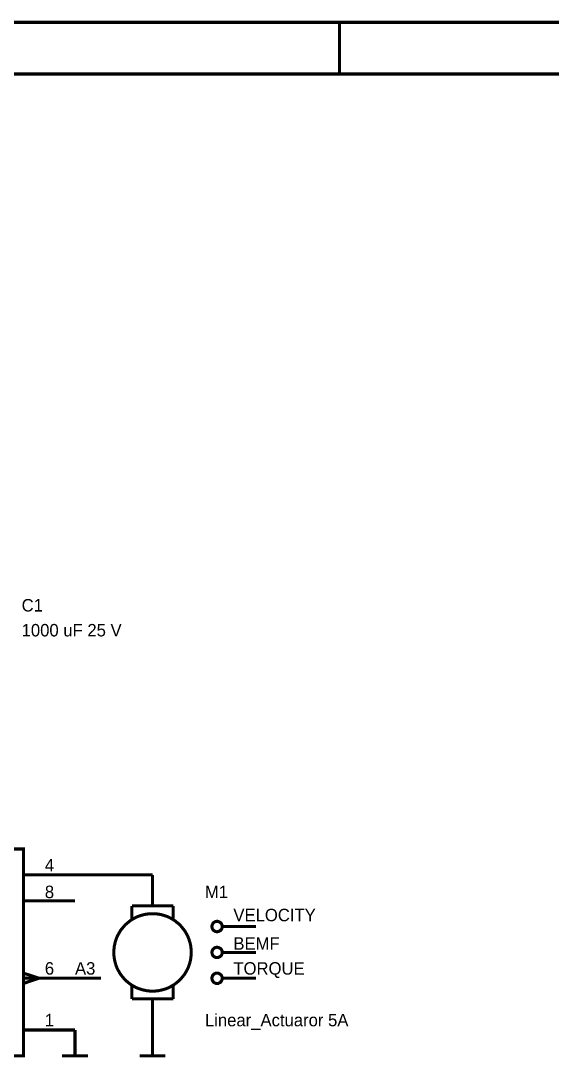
# Model space of a CAD drawing. Header units: inches. Extents: x 0 to 292, y 0 to 193.
# Drawn here: x 187.7 to 240, y 90.8 to 193.2 of the extents above; entities that cross this region are included whole.
import ezdxf

# ---------------------------------------------------------------- set-up
doc = ezdxf.new("R2010")
doc.units = ezdxf.units.IN
doc.layers.add('Sheet', color=255, linetype='Continuous')

msp = doc.modelspace()

# ---------------------------------------------------------------- linework, layer by layer
at = {"layer": 'Sheet'}
for points in [[(0, 193.03, 0.3, 0.3, 0), (292.1, 193.03, 0.3, 0.3, 0), (292.1, 0, 0.3, 0.3, 0), (0, 0, 0.3, 0.3, 0), (0, 193.03, 0.3, 0.3, 0)], [(0, 193.03, 0.0991, 0.0991, 0), (0, 0, 0.0991, 0.0991, 0), (292.1, 0, 0.0991, 0.0991, 0), (292.1, 193.03, 0.0991, 0.0991, 0), (0, 193.03, 0.0991, 0.0991, 0), (0, 193.03, 0.0991, 0.0991, 0)], [(5.09, 187.95, 0.3, 0.3, 0), (287.02, 187.95, 0.3, 0.3, 0), (287.02, 5.08, 0.3, 0.3, 0), (5.09, 5.08, 0.3, 0.3, 0), (5.09, 187.95, 0.3, 0.3, 0)], [(5.09, 187.95, 0.0991, 0.0991, 0), (5.09, 5.08, 0.0991, 0.0991, 0), (287.02, 5.08, 0.0991, 0.0991, 0), (287.02, 187.95, 0.0991, 0.0991, 0), (5.09, 187.95, 0.0991, 0.0991, 0), (5.09, 187.95, 0.0991, 0.0991, 0)], [(172.73, 111.76, 0.3, 0.3, 0), (187.97, 111.76, 0.3, 0.3, 0), (187.97, 91.43, 0.3, 0.3, 0), (172.73, 91.43, 0.3, 0.3, 0), (172.73, 111.76, 0.3, 0.3, 0)], [(172.73, 111.76, 0.0991, 0.0991, 0), (172.73, 91.43, 0.0991, 0.0991, 0), (187.97, 91.43, 0.0991, 0.0991, 0), (187.97, 111.76, 0.0991, 0.0991, 0), (172.73, 111.76, 0.0991, 0.0991, 0), (172.73, 111.76, 0.0991, 0.0991, 0)], [(189.49, 99.06, 0.3, 0.3, 0), (187.97, 99.56, 0.3, 0.3, 0), (187.97, 98.54, 0.3, 0.3, 0), (189.49, 99.06, 0.3, 0.3, 0)], [(189.49, 99.06, 0.0991, 0.0991, 0), (187.97, 99.56, 0.0991, 0.0991, 0), (187.97, 98.54, 0.0991, 0.0991, 0), (189.49, 99.06, 0.0991, 0.0991, 0)]]:
    msp.add_lwpolyline(points, format="xyseb", close=True, dxfattribs=at)
for points in [[(219.07, 193.03, 0.3, 0.3, 0), (219.07, 187.95, 0.3, 0.3, 0)], [(187.97, 109.22, 0.3, 0.3, 0), (193.04, 109.22, 0.3, 0.3, 0)], [(200.67, 109.22, 0.3, 0.3, 0), (193.04, 109.22, 0.3, 0.3, 0)], [(200.67, 106.17, 0.3, 0.3, 0), (200.67, 109.22, 0.3, 0.3, 0)], [(187.97, 106.67, 0.3, 0.3, 0), (193.04, 106.67, 0.3, 0.3, 0)], [(196.86, 101.6, 0.3, 0.3, 0), (196.86, 101.79, 0.3, 0.3, 0), (196.88, 101.99, 0.3, 0.3, 0), (196.9, 102.18, 0.3, 0.3, 0), (196.94, 102.36, 0.3, 0.3, 0), (196.98, 102.55, 0.3, 0.3, 0), (197.03, 102.72, 0.3, 0.3, 0), (197.09, 102.91, 0.3, 0.3, 0), (197.15, 103.07, 0.3, 0.3, 0), (197.23, 103.25, 0.3, 0.3, 0), (197.32, 103.41, 0.3, 0.3, 0), (197.41, 103.56, 0.3, 0.3, 0), (197.5, 103.72, 0.3, 0.3, 0), (197.61, 103.87, 0.3, 0.3, 0), (197.73, 104.01, 0.3, 0.3, 0), (197.84, 104.15, 0.3, 0.3, 0), (197.97, 104.29, 0.3, 0.3, 0), (198.11, 104.42, 0.3, 0.3, 0), (198.25, 104.53, 0.3, 0.3, 0), (198.39, 104.65, 0.3, 0.3, 0), (198.54, 104.76, 0.3, 0.3, 0), (198.7, 104.86, 0.3, 0.3, 0), (198.85, 104.94, 0.3, 0.3, 0), (199.01, 105.03, 0.3, 0.3, 0), (199.19, 105.11, 0.3, 0.3, 0), (199.35, 105.17, 0.3, 0.3, 0), (199.54, 105.23, 0.3, 0.3, 0), (199.71, 105.28, 0.3, 0.3, 0), (199.9, 105.33, 0.3, 0.3, 0), (200.09, 105.36, 0.3, 0.3, 0), (200.27, 105.38, 0.3, 0.3, 0), (200.47, 105.4, 0.3, 0.3, 0), (200.67, 105.4, 0.3, 0.3, 0)], [(200.67, 105.4, 0.3, 0.3, 0), (200.47, 105.4, 0.3, 0.3, 0), (200.27, 105.38, 0.3, 0.3, 0), (200.09, 105.36, 0.3, 0.3, 0), (199.9, 105.33, 0.3, 0.3, 0), (199.71, 105.28, 0.3, 0.3, 0), (199.54, 105.23, 0.3, 0.3, 0), (199.35, 105.17, 0.3, 0.3, 0), (199.19, 105.11, 0.3, 0.3, 0), (199.01, 105.03, 0.3, 0.3, 0), (198.85, 104.94, 0.3, 0.3, 0), (198.7, 104.86, 0.3, 0.3, 0), (198.54, 104.76, 0.3, 0.3, 0), (198.39, 104.65, 0.3, 0.3, 0), (198.25, 104.53, 0.3, 0.3, 0), (198.11, 104.42, 0.3, 0.3, 0), (197.97, 104.29, 0.3, 0.3, 0), (197.84, 104.15, 0.3, 0.3, 0), (197.73, 104.01, 0.3, 0.3, 0), (197.61, 103.87, 0.3, 0.3, 0), (197.5, 103.72, 0.3, 0.3, 0), (197.41, 103.56, 0.3, 0.3, 0), (197.32, 103.41, 0.3, 0.3, 0), (197.23, 103.25, 0.3, 0.3, 0), (197.15, 103.07, 0.3, 0.3, 0), (197.09, 102.91, 0.3, 0.3, 0), (197.03, 102.72, 0.3, 0.3, 0), (196.98, 102.55, 0.3, 0.3, 0), (196.94, 102.36, 0.3, 0.3, 0), (196.9, 102.18, 0.3, 0.3, 0), (196.88, 101.99, 0.3, 0.3, 0), (196.86, 101.79, 0.3, 0.3, 0), (196.86, 101.6, 0.3, 0.3, 0)], [(198.63, 104.9, 0.3, 0.3, 0), (198.63, 106.17, 0.3, 0.3, 0)], [(198.63, 106.17, 0.3, 0.3, 0), (202.7, 106.17, 0.3, 0.3, 0)], [(200.67, 105.4, 0.3, 0.3, 0), (200.67, 105.4, 0.3, 0.3, 0)], [(200.67, 105.4, 0.3, 0.3, 0), (200.86, 105.4, 0.3, 0.3, 0), (201.06, 105.38, 0.3, 0.3, 0), (201.25, 105.36, 0.3, 0.3, 0), (201.43, 105.33, 0.3, 0.3, 0), (201.62, 105.28, 0.3, 0.3, 0), (201.79, 105.23, 0.3, 0.3, 0), (201.98, 105.17, 0.3, 0.3, 0), (202.14, 105.11, 0.3, 0.3, 0), (202.32, 105.03, 0.3, 0.3, 0), (202.48, 104.94, 0.3, 0.3, 0), (202.63, 104.86, 0.3, 0.3, 0), (202.79, 104.76, 0.3, 0.3, 0), (202.94, 104.65, 0.3, 0.3, 0), (203.08, 104.53, 0.3, 0.3, 0), (203.23, 104.42, 0.3, 0.3, 0), (203.36, 104.29, 0.3, 0.3, 0), (203.49, 104.15, 0.3, 0.3, 0), (203.6, 104.01, 0.3, 0.3, 0), (203.72, 103.87, 0.3, 0.3, 0), (203.83, 103.72, 0.3, 0.3, 0), (203.93, 103.56, 0.3, 0.3, 0), (204.01, 103.41, 0.3, 0.3, 0), (204.1, 103.25, 0.3, 0.3, 0), (204.18, 103.07, 0.3, 0.3, 0), (204.24, 102.91, 0.3, 0.3, 0), (204.3, 102.72, 0.3, 0.3, 0), (204.35, 102.55, 0.3, 0.3, 0), (204.4, 102.36, 0.3, 0.3, 0), (204.43, 102.18, 0.3, 0.3, 0), (204.45, 101.99, 0.3, 0.3, 0), (204.47, 101.79, 0.3, 0.3, 0), (204.47, 101.6, 0.3, 0.3, 0)], [(204.47, 101.6, 0.3, 0.3, 0), (204.47, 101.79, 0.3, 0.3, 0), (204.45, 101.99, 0.3, 0.3, 0), (204.43, 102.18, 0.3, 0.3, 0), (204.4, 102.36, 0.3, 0.3, 0), (204.35, 102.55, 0.3, 0.3, 0), (204.3, 102.72, 0.3, 0.3, 0), (204.24, 102.91, 0.3, 0.3, 0), (204.18, 103.07, 0.3, 0.3, 0), (204.1, 103.25, 0.3, 0.3, 0), (204.01, 103.41, 0.3, 0.3, 0), (203.93, 103.56, 0.3, 0.3, 0), (203.83, 103.72, 0.3, 0.3, 0), (203.72, 103.87, 0.3, 0.3, 0), (203.6, 104.01, 0.3, 0.3, 0), (203.49, 104.15, 0.3, 0.3, 0), (203.36, 104.29, 0.3, 0.3, 0), (203.23, 104.42, 0.3, 0.3, 0), (203.08, 104.53, 0.3, 0.3, 0), (202.94, 104.65, 0.3, 0.3, 0), (202.79, 104.76, 0.3, 0.3, 0), (202.63, 104.86, 0.3, 0.3, 0), (202.48, 104.94, 0.3, 0.3, 0), (202.32, 105.03, 0.3, 0.3, 0), (202.14, 105.11, 0.3, 0.3, 0), (201.98, 105.17, 0.3, 0.3, 0), (201.79, 105.23, 0.3, 0.3, 0), (201.62, 105.28, 0.3, 0.3, 0), (201.43, 105.33, 0.3, 0.3, 0), (201.25, 105.36, 0.3, 0.3, 0), (201.06, 105.38, 0.3, 0.3, 0), (200.86, 105.4, 0.3, 0.3, 0), (200.67, 105.4, 0.3, 0.3, 0)], [(202.7, 106.17, 0.3, 0.3, 0), (202.7, 104.9, 0.3, 0.3, 0)], [(206.51, 104.13, 0.3, 0.3, 0), (206.51, 104.15, 0.3, 0.3, 0), (206.51, 104.19, 0.3, 0.3, 0), (206.52, 104.21, 0.3, 0.3, 0), (206.52, 104.23, 0.3, 0.3, 0), (206.52, 104.26, 0.3, 0.3, 0), (206.53, 104.29, 0.3, 0.3, 0), (206.54, 104.31, 0.3, 0.3, 0), (206.55, 104.33, 0.3, 0.3, 0), (206.56, 104.35, 0.3, 0.3, 0), (206.57, 104.37, 0.3, 0.3, 0), (206.58, 104.4, 0.3, 0.3, 0), (206.59, 104.42, 0.3, 0.3, 0), (206.61, 104.44, 0.3, 0.3, 0), (206.63, 104.46, 0.3, 0.3, 0), (206.64, 104.48, 0.3, 0.3, 0), (206.66, 104.49, 0.3, 0.3, 0), (206.67, 104.52, 0.3, 0.3, 0), (206.69, 104.53, 0.3, 0.3, 0), (206.71, 104.55, 0.3, 0.3, 0), (206.73, 104.56, 0.3, 0.3, 0), (206.75, 104.57, 0.3, 0.3, 0), (206.77, 104.58, 0.3, 0.3, 0), (206.79, 104.59, 0.3, 0.3, 0), (206.81, 104.6, 0.3, 0.3, 0), (206.83, 104.61, 0.3, 0.3, 0), (206.86, 104.63, 0.3, 0.3, 0), (206.89, 104.64, 0.3, 0.3, 0), (206.91, 104.64, 0.3, 0.3, 0), (206.93, 104.64, 0.3, 0.3, 0), (206.96, 104.65, 0.3, 0.3, 0), (206.99, 104.65, 0.3, 0.3, 0), (207.01, 104.65, 0.3, 0.3, 0)], [(207.01, 104.65, 0.3, 0.3, 0), (206.99, 104.65, 0.3, 0.3, 0), (206.96, 104.65, 0.3, 0.3, 0), (206.93, 104.64, 0.3, 0.3, 0), (206.91, 104.64, 0.3, 0.3, 0), (206.89, 104.64, 0.3, 0.3, 0), (206.86, 104.63, 0.3, 0.3, 0), (206.83, 104.61, 0.3, 0.3, 0), (206.81, 104.6, 0.3, 0.3, 0), (206.79, 104.59, 0.3, 0.3, 0), (206.77, 104.58, 0.3, 0.3, 0), (206.75, 104.57, 0.3, 0.3, 0), (206.73, 104.56, 0.3, 0.3, 0), (206.71, 104.55, 0.3, 0.3, 0), (206.69, 104.53, 0.3, 0.3, 0), (206.67, 104.52, 0.3, 0.3, 0), (206.66, 104.49, 0.3, 0.3, 0), (206.64, 104.48, 0.3, 0.3, 0), (206.63, 104.46, 0.3, 0.3, 0), (206.61, 104.44, 0.3, 0.3, 0), (206.59, 104.42, 0.3, 0.3, 0), (206.58, 104.4, 0.3, 0.3, 0), (206.57, 104.37, 0.3, 0.3, 0), (206.56, 104.35, 0.3, 0.3, 0), (206.55, 104.33, 0.3, 0.3, 0), (206.54, 104.31, 0.3, 0.3, 0), (206.53, 104.29, 0.3, 0.3, 0), (206.52, 104.26, 0.3, 0.3, 0), (206.52, 104.23, 0.3, 0.3, 0), (206.52, 104.21, 0.3, 0.3, 0), (206.51, 104.19, 0.3, 0.3, 0), (206.51, 104.15, 0.3, 0.3, 0), (206.51, 104.13, 0.3, 0.3, 0)], [(207.01, 104.65, 0.3, 0.3, 0), (207.01, 104.65, 0.3, 0.3, 0)], [(207.01, 104.65, 0.3, 0.3, 0), (207.03, 104.65, 0.3, 0.3, 0), (207.06, 104.65, 0.3, 0.3, 0), (207.09, 104.64, 0.3, 0.3, 0), (207.11, 104.64, 0.3, 0.3, 0), (207.14, 104.64, 0.3, 0.3, 0), (207.16, 104.63, 0.3, 0.3, 0), (207.18, 104.61, 0.3, 0.3, 0), (207.21, 104.6, 0.3, 0.3, 0), (207.23, 104.59, 0.3, 0.3, 0), (207.25, 104.58, 0.3, 0.3, 0), (207.27, 104.57, 0.3, 0.3, 0), (207.29, 104.56, 0.3, 0.3, 0), (207.32, 104.55, 0.3, 0.3, 0), (207.34, 104.53, 0.3, 0.3, 0), (207.36, 104.52, 0.3, 0.3, 0), (207.37, 104.49, 0.3, 0.3, 0), (207.39, 104.48, 0.3, 0.3, 0), (207.4, 104.46, 0.3, 0.3, 0), (207.43, 104.44, 0.3, 0.3, 0), (207.44, 104.42, 0.3, 0.3, 0), (207.45, 104.4, 0.3, 0.3, 0), (207.46, 104.37, 0.3, 0.3, 0), (207.47, 104.35, 0.3, 0.3, 0), (207.48, 104.33, 0.3, 0.3, 0), (207.49, 104.31, 0.3, 0.3, 0), (207.5, 104.29, 0.3, 0.3, 0), (207.51, 104.26, 0.3, 0.3, 0), (207.51, 104.23, 0.3, 0.3, 0), (207.51, 104.21, 0.3, 0.3, 0), (207.52, 104.19, 0.3, 0.3, 0), (207.52, 104.15, 0.3, 0.3, 0), (207.52, 104.13, 0.3, 0.3, 0)], [(207.52, 104.13, 0.3, 0.3, 0), (207.52, 104.15, 0.3, 0.3, 0), (207.52, 104.19, 0.3, 0.3, 0), (207.51, 104.21, 0.3, 0.3, 0), (207.51, 104.23, 0.3, 0.3, 0), (207.51, 104.26, 0.3, 0.3, 0), (207.5, 104.29, 0.3, 0.3, 0), (207.49, 104.31, 0.3, 0.3, 0), (207.48, 104.33, 0.3, 0.3, 0), (207.47, 104.35, 0.3, 0.3, 0), (207.46, 104.37, 0.3, 0.3, 0), (207.45, 104.4, 0.3, 0.3, 0), (207.44, 104.42, 0.3, 0.3, 0), (207.43, 104.44, 0.3, 0.3, 0), (207.4, 104.46, 0.3, 0.3, 0), (207.39, 104.48, 0.3, 0.3, 0), (207.37, 104.49, 0.3, 0.3, 0), (207.36, 104.52, 0.3, 0.3, 0), (207.34, 104.53, 0.3, 0.3, 0), (207.32, 104.55, 0.3, 0.3, 0), (207.29, 104.56, 0.3, 0.3, 0), (207.27, 104.57, 0.3, 0.3, 0), (207.25, 104.58, 0.3, 0.3, 0), (207.23, 104.59, 0.3, 0.3, 0), (207.21, 104.6, 0.3, 0.3, 0), (207.18, 104.61, 0.3, 0.3, 0), (207.16, 104.63, 0.3, 0.3, 0), (207.14, 104.64, 0.3, 0.3, 0), (207.11, 104.64, 0.3, 0.3, 0), (207.09, 104.64, 0.3, 0.3, 0), (207.06, 104.65, 0.3, 0.3, 0), (207.03, 104.65, 0.3, 0.3, 0), (207.01, 104.65, 0.3, 0.3, 0)], [(207.01, 103.63, 0.3, 0.3, 0), (206.99, 103.63, 0.3, 0.3, 0), (206.96, 103.63, 0.3, 0.3, 0), (206.93, 103.64, 0.3, 0.3, 0), (206.91, 103.64, 0.3, 0.3, 0), (206.89, 103.64, 0.3, 0.3, 0), (206.86, 103.65, 0.3, 0.3, 0), (206.83, 103.66, 0.3, 0.3, 0), (206.81, 103.67, 0.3, 0.3, 0), (206.79, 103.68, 0.3, 0.3, 0), (206.77, 103.7, 0.3, 0.3, 0), (206.75, 103.71, 0.3, 0.3, 0), (206.73, 103.72, 0.3, 0.3, 0), (206.71, 103.73, 0.3, 0.3, 0), (206.69, 103.75, 0.3, 0.3, 0), (206.67, 103.76, 0.3, 0.3, 0), (206.66, 103.78, 0.3, 0.3, 0), (206.64, 103.79, 0.3, 0.3, 0), (206.63, 103.82, 0.3, 0.3, 0), (206.61, 103.84, 0.3, 0.3, 0), (206.59, 103.85, 0.3, 0.3, 0), (206.58, 103.87, 0.3, 0.3, 0), (206.57, 103.89, 0.3, 0.3, 0), (206.56, 103.91, 0.3, 0.3, 0), (206.55, 103.94, 0.3, 0.3, 0), (206.54, 103.96, 0.3, 0.3, 0), (206.53, 103.98, 0.3, 0.3, 0), (206.52, 104.01, 0.3, 0.3, 0), (206.52, 104.03, 0.3, 0.3, 0), (206.52, 104.06, 0.3, 0.3, 0), (206.51, 104.08, 0.3, 0.3, 0), (206.51, 104.11, 0.3, 0.3, 0), (206.51, 104.13, 0.3, 0.3, 0)], [(206.51, 104.13, 0.3, 0.3, 0), (206.51, 104.13, 0.3, 0.3, 0)], [(206.51, 104.13, 0.3, 0.3, 0), (206.51, 104.11, 0.3, 0.3, 0), (206.51, 104.08, 0.3, 0.3, 0), (206.52, 104.06, 0.3, 0.3, 0), (206.52, 104.03, 0.3, 0.3, 0), (206.52, 104.01, 0.3, 0.3, 0), (206.53, 103.98, 0.3, 0.3, 0), (206.54, 103.96, 0.3, 0.3, 0), (206.55, 103.94, 0.3, 0.3, 0), (206.56, 103.91, 0.3, 0.3, 0), (206.57, 103.89, 0.3, 0.3, 0), (206.58, 103.87, 0.3, 0.3, 0), (206.59, 103.85, 0.3, 0.3, 0), (206.61, 103.84, 0.3, 0.3, 0), (206.63, 103.82, 0.3, 0.3, 0), (206.64, 103.79, 0.3, 0.3, 0), (206.66, 103.78, 0.3, 0.3, 0), (206.67, 103.76, 0.3, 0.3, 0), (206.69, 103.75, 0.3, 0.3, 0), (206.71, 103.73, 0.3, 0.3, 0), (206.73, 103.72, 0.3, 0.3, 0), (206.75, 103.71, 0.3, 0.3, 0), (206.77, 103.7, 0.3, 0.3, 0), (206.79, 103.68, 0.3, 0.3, 0), (206.81, 103.67, 0.3, 0.3, 0), (206.83, 103.66, 0.3, 0.3, 0), (206.86, 103.65, 0.3, 0.3, 0), (206.89, 103.64, 0.3, 0.3, 0), (206.91, 103.64, 0.3, 0.3, 0), (206.93, 103.64, 0.3, 0.3, 0), (206.96, 103.63, 0.3, 0.3, 0), (206.99, 103.63, 0.3, 0.3, 0), (207.01, 103.63, 0.3, 0.3, 0)], [(207.52, 104.13, 0.3, 0.3, 0), (207.52, 104.11, 0.3, 0.3, 0), (207.52, 104.08, 0.3, 0.3, 0), (207.51, 104.06, 0.3, 0.3, 0), (207.51, 104.03, 0.3, 0.3, 0), (207.51, 104.01, 0.3, 0.3, 0), (207.5, 103.98, 0.3, 0.3, 0), (207.49, 103.96, 0.3, 0.3, 0), (207.48, 103.94, 0.3, 0.3, 0), (207.47, 103.91, 0.3, 0.3, 0), (207.46, 103.89, 0.3, 0.3, 0), (207.45, 103.87, 0.3, 0.3, 0), (207.44, 103.85, 0.3, 0.3, 0), (207.43, 103.84, 0.3, 0.3, 0), (207.4, 103.82, 0.3, 0.3, 0), (207.39, 103.79, 0.3, 0.3, 0), (207.37, 103.78, 0.3, 0.3, 0), (207.36, 103.76, 0.3, 0.3, 0), (207.34, 103.75, 0.3, 0.3, 0), (207.32, 103.73, 0.3, 0.3, 0), (207.29, 103.72, 0.3, 0.3, 0), (207.27, 103.71, 0.3, 0.3, 0), (207.25, 103.7, 0.3, 0.3, 0), (207.23, 103.68, 0.3, 0.3, 0), (207.21, 103.67, 0.3, 0.3, 0), (207.18, 103.66, 0.3, 0.3, 0), (207.16, 103.65, 0.3, 0.3, 0), (207.14, 103.64, 0.3, 0.3, 0), (207.11, 103.64, 0.3, 0.3, 0), (207.09, 103.64, 0.3, 0.3, 0), (207.06, 103.63, 0.3, 0.3, 0), (207.03, 103.63, 0.3, 0.3, 0), (207.01, 103.63, 0.3, 0.3, 0)], [(207.01, 103.63, 0.3, 0.3, 0), (207.03, 103.63, 0.3, 0.3, 0), (207.06, 103.63, 0.3, 0.3, 0), (207.09, 103.64, 0.3, 0.3, 0), (207.11, 103.64, 0.3, 0.3, 0), (207.14, 103.64, 0.3, 0.3, 0), (207.16, 103.65, 0.3, 0.3, 0), (207.18, 103.66, 0.3, 0.3, 0), (207.21, 103.67, 0.3, 0.3, 0), (207.23, 103.68, 0.3, 0.3, 0), (207.25, 103.7, 0.3, 0.3, 0), (207.27, 103.71, 0.3, 0.3, 0), (207.29, 103.72, 0.3, 0.3, 0), (207.32, 103.73, 0.3, 0.3, 0), (207.34, 103.75, 0.3, 0.3, 0), (207.36, 103.76, 0.3, 0.3, 0), (207.37, 103.78, 0.3, 0.3, 0), (207.39, 103.79, 0.3, 0.3, 0), (207.4, 103.82, 0.3, 0.3, 0), (207.43, 103.84, 0.3, 0.3, 0), (207.44, 103.85, 0.3, 0.3, 0), (207.45, 103.87, 0.3, 0.3, 0), (207.46, 103.89, 0.3, 0.3, 0), (207.47, 103.91, 0.3, 0.3, 0), (207.48, 103.94, 0.3, 0.3, 0), (207.49, 103.96, 0.3, 0.3, 0), (207.5, 103.98, 0.3, 0.3, 0), (207.51, 104.01, 0.3, 0.3, 0), (207.51, 104.03, 0.3, 0.3, 0), (207.51, 104.06, 0.3, 0.3, 0), (207.52, 104.08, 0.3, 0.3, 0), (207.52, 104.11, 0.3, 0.3, 0), (207.52, 104.13, 0.3, 0.3, 0)], [(207.52, 104.13, 0.3, 0.3, 0), (210.83, 104.13, 0.3, 0.3, 0)], [(207.52, 104.13, 0.3, 0.3, 0), (207.52, 104.13, 0.3, 0.3, 0), (207.52, 104.13, 0.3, 0.3, 0), (207.52, 104.13, 0.3, 0.3, 0), (207.52, 104.13, 0.3, 0.3, 0), (207.52, 104.13, 0.3, 0.3, 0), (207.52, 104.13, 0.3, 0.3, 0), (207.52, 104.13, 0.3, 0.3, 0), (207.52, 104.13, 0.3, 0.3, 0), (207.52, 104.13, 0.3, 0.3, 0), (207.52, 104.13, 0.3, 0.3, 0), (207.52, 104.13, 0.3, 0.3, 0), (207.52, 104.13, 0.3, 0.3, 0), (207.52, 104.13, 0.3, 0.3, 0), (207.52, 104.13, 0.3, 0.3, 0), (207.52, 104.13, 0.3, 0.3, 0), (207.52, 104.13, 0.3, 0.3, 0), (207.52, 104.13, 0.3, 0.3, 0), (207.52, 104.13, 0.3, 0.3, 0), (207.52, 104.13, 0.3, 0.3, 0), (207.52, 104.13, 0.3, 0.3, 0), (207.52, 104.13, 0.3, 0.3, 0), (207.52, 104.13, 0.3, 0.3, 0), (207.52, 104.13, 0.3, 0.3, 0), (207.52, 104.13, 0.3, 0.3, 0), (207.52, 104.13, 0.3, 0.3, 0), (207.52, 104.13, 0.3, 0.3, 0), (207.52, 104.13, 0.3, 0.3, 0), (207.52, 104.13, 0.3, 0.3, 0), (207.52, 104.13, 0.3, 0.3, 0), (207.52, 104.13, 0.3, 0.3, 0), (207.52, 104.13, 0.3, 0.3, 0), (207.52, 104.13, 0.3, 0.3, 0)], [(207.52, 104.13, 0.3, 0.3, 0), (207.52, 104.13, 0.3, 0.3, 0)], [(200.67, 97.79, 0.3, 0.3, 0), (200.47, 97.79, 0.3, 0.3, 0), (200.27, 97.81, 0.3, 0.3, 0), (200.09, 97.83, 0.3, 0.3, 0), (199.9, 97.87, 0.3, 0.3, 0), (199.71, 97.91, 0.3, 0.3, 0), (199.54, 97.96, 0.3, 0.3, 0), (199.35, 98.02, 0.3, 0.3, 0), (199.19, 98.08, 0.3, 0.3, 0), (199.01, 98.16, 0.3, 0.3, 0), (198.85, 98.25, 0.3, 0.3, 0), (198.7, 98.34, 0.3, 0.3, 0), (198.54, 98.43, 0.3, 0.3, 0), (198.39, 98.54, 0.3, 0.3, 0), (198.25, 98.66, 0.3, 0.3, 0), (198.11, 98.77, 0.3, 0.3, 0), (197.97, 98.9, 0.3, 0.3, 0), (197.84, 99.04, 0.3, 0.3, 0), (197.73, 99.18, 0.3, 0.3, 0), (197.61, 99.32, 0.3, 0.3, 0), (197.5, 99.47, 0.3, 0.3, 0), (197.41, 99.63, 0.3, 0.3, 0), (197.32, 99.78, 0.3, 0.3, 0), (197.23, 99.94, 0.3, 0.3, 0), (197.15, 100.12, 0.3, 0.3, 0), (197.09, 100.28, 0.3, 0.3, 0), (197.03, 100.47, 0.3, 0.3, 0), (196.98, 100.64, 0.3, 0.3, 0), (196.94, 100.83, 0.3, 0.3, 0), (196.9, 101.02, 0.3, 0.3, 0), (196.88, 101.2, 0.3, 0.3, 0), (196.86, 101.4, 0.3, 0.3, 0), (196.86, 101.6, 0.3, 0.3, 0)], [(196.86, 101.6, 0.3, 0.3, 0), (196.86, 101.6, 0.3, 0.3, 0)], [(196.86, 101.6, 0.3, 0.3, 0), (196.86, 101.4, 0.3, 0.3, 0), (196.88, 101.2, 0.3, 0.3, 0), (196.9, 101.02, 0.3, 0.3, 0), (196.94, 100.83, 0.3, 0.3, 0), (196.98, 100.64, 0.3, 0.3, 0), (197.03, 100.47, 0.3, 0.3, 0), (197.09, 100.28, 0.3, 0.3, 0), (197.15, 100.12, 0.3, 0.3, 0), (197.23, 99.94, 0.3, 0.3, 0), (197.32, 99.78, 0.3, 0.3, 0), (197.41, 99.63, 0.3, 0.3, 0), (197.5, 99.47, 0.3, 0.3, 0), (197.61, 99.32, 0.3, 0.3, 0), (197.73, 99.18, 0.3, 0.3, 0), (197.84, 99.04, 0.3, 0.3, 0), (197.97, 98.9, 0.3, 0.3, 0), (198.11, 98.77, 0.3, 0.3, 0), (198.25, 98.66, 0.3, 0.3, 0), (198.39, 98.54, 0.3, 0.3, 0), (198.54, 98.43, 0.3, 0.3, 0), (198.7, 98.34, 0.3, 0.3, 0), (198.85, 98.25, 0.3, 0.3, 0), (199.01, 98.16, 0.3, 0.3, 0), (199.19, 98.08, 0.3, 0.3, 0), (199.35, 98.02, 0.3, 0.3, 0), (199.54, 97.96, 0.3, 0.3, 0), (199.71, 97.91, 0.3, 0.3, 0), (199.9, 97.87, 0.3, 0.3, 0), (200.09, 97.83, 0.3, 0.3, 0), (200.27, 97.81, 0.3, 0.3, 0), (200.47, 97.79, 0.3, 0.3, 0), (200.67, 97.79, 0.3, 0.3, 0)], [(204.47, 101.6, 0.3, 0.3, 0), (204.47, 101.4, 0.3, 0.3, 0), (204.45, 101.2, 0.3, 0.3, 0), (204.43, 101.02, 0.3, 0.3, 0), (204.4, 100.83, 0.3, 0.3, 0), (204.35, 100.64, 0.3, 0.3, 0), (204.3, 100.47, 0.3, 0.3, 0), (204.24, 100.28, 0.3, 0.3, 0), (204.18, 100.12, 0.3, 0.3, 0), (204.1, 99.94, 0.3, 0.3, 0), (204.01, 99.78, 0.3, 0.3, 0), (203.93, 99.63, 0.3, 0.3, 0), (203.83, 99.47, 0.3, 0.3, 0), (203.72, 99.32, 0.3, 0.3, 0), (203.6, 99.18, 0.3, 0.3, 0), (203.49, 99.04, 0.3, 0.3, 0), (203.36, 98.9, 0.3, 0.3, 0), (203.23, 98.77, 0.3, 0.3, 0), (203.08, 98.66, 0.3, 0.3, 0), (202.94, 98.54, 0.3, 0.3, 0), (202.79, 98.43, 0.3, 0.3, 0), (202.63, 98.34, 0.3, 0.3, 0), (202.48, 98.25, 0.3, 0.3, 0), (202.32, 98.16, 0.3, 0.3, 0), (202.14, 98.08, 0.3, 0.3, 0), (201.98, 98.02, 0.3, 0.3, 0), (201.79, 97.96, 0.3, 0.3, 0), (201.62, 97.91, 0.3, 0.3, 0), (201.43, 97.87, 0.3, 0.3, 0), (201.25, 97.83, 0.3, 0.3, 0), (201.06, 97.81, 0.3, 0.3, 0), (200.86, 97.79, 0.3, 0.3, 0), (200.67, 97.79, 0.3, 0.3, 0)], [(200.67, 97.79, 0.3, 0.3, 0), (200.86, 97.79, 0.3, 0.3, 0), (201.06, 97.81, 0.3, 0.3, 0), (201.25, 97.83, 0.3, 0.3, 0), (201.43, 97.87, 0.3, 0.3, 0), (201.62, 97.91, 0.3, 0.3, 0), (201.79, 97.96, 0.3, 0.3, 0), (201.98, 98.02, 0.3, 0.3, 0), (202.14, 98.08, 0.3, 0.3, 0), (202.32, 98.16, 0.3, 0.3, 0), (202.48, 98.25, 0.3, 0.3, 0), (202.63, 98.34, 0.3, 0.3, 0), (202.79, 98.43, 0.3, 0.3, 0), (202.94, 98.54, 0.3, 0.3, 0), (203.08, 98.66, 0.3, 0.3, 0), (203.23, 98.77, 0.3, 0.3, 0), (203.36, 98.9, 0.3, 0.3, 0), (203.49, 99.04, 0.3, 0.3, 0), (203.6, 99.18, 0.3, 0.3, 0), (203.72, 99.32, 0.3, 0.3, 0), (203.83, 99.47, 0.3, 0.3, 0), (203.93, 99.63, 0.3, 0.3, 0), (204.01, 99.78, 0.3, 0.3, 0), (204.1, 99.94, 0.3, 0.3, 0), (204.18, 100.12, 0.3, 0.3, 0), (204.24, 100.28, 0.3, 0.3, 0), (204.3, 100.47, 0.3, 0.3, 0), (204.35, 100.64, 0.3, 0.3, 0), (204.4, 100.83, 0.3, 0.3, 0), (204.43, 101.02, 0.3, 0.3, 0), (204.45, 101.2, 0.3, 0.3, 0), (204.47, 101.4, 0.3, 0.3, 0), (204.47, 101.6, 0.3, 0.3, 0)], [(204.47, 101.6, 0.3, 0.3, 0), (204.47, 101.6, 0.3, 0.3, 0), (204.47, 101.6, 0.3, 0.3, 0), (204.47, 101.6, 0.3, 0.3, 0), (204.47, 101.6, 0.3, 0.3, 0), (204.47, 101.6, 0.3, 0.3, 0), (204.47, 101.6, 0.3, 0.3, 0), (204.47, 101.6, 0.3, 0.3, 0), (204.47, 101.6, 0.3, 0.3, 0), (204.47, 101.6, 0.3, 0.3, 0), (204.47, 101.6, 0.3, 0.3, 0), (204.47, 101.6, 0.3, 0.3, 0), (204.47, 101.6, 0.3, 0.3, 0), (204.47, 101.6, 0.3, 0.3, 0), (204.47, 101.6, 0.3, 0.3, 0), (204.47, 101.6, 0.3, 0.3, 0), (204.47, 101.6, 0.3, 0.3, 0), (204.47, 101.6, 0.3, 0.3, 0), (204.47, 101.6, 0.3, 0.3, 0), (204.47, 101.6, 0.3, 0.3, 0), (204.47, 101.6, 0.3, 0.3, 0), (204.47, 101.6, 0.3, 0.3, 0), (204.47, 101.6, 0.3, 0.3, 0), (204.47, 101.6, 0.3, 0.3, 0), (204.47, 101.6, 0.3, 0.3, 0), (204.47, 101.6, 0.3, 0.3, 0), (204.47, 101.6, 0.3, 0.3, 0), (204.47, 101.6, 0.3, 0.3, 0), (204.47, 101.6, 0.3, 0.3, 0), (204.47, 101.6, 0.3, 0.3, 0), (204.47, 101.6, 0.3, 0.3, 0), (204.47, 101.6, 0.3, 0.3, 0), (204.47, 101.6, 0.3, 0.3, 0)], [(204.47, 101.6, 0.3, 0.3, 0), (204.47, 101.6, 0.3, 0.3, 0)], [(206.51, 101.6, 0.3, 0.3, 0), (206.51, 101.62, 0.3, 0.3, 0), (206.51, 101.65, 0.3, 0.3, 0), (206.52, 101.67, 0.3, 0.3, 0), (206.52, 101.69, 0.3, 0.3, 0), (206.52, 101.73, 0.3, 0.3, 0), (206.53, 101.75, 0.3, 0.3, 0), (206.54, 101.77, 0.3, 0.3, 0), (206.55, 101.79, 0.3, 0.3, 0), (206.56, 101.81, 0.3, 0.3, 0), (206.57, 101.84, 0.3, 0.3, 0), (206.58, 101.86, 0.3, 0.3, 0), (206.59, 101.88, 0.3, 0.3, 0), (206.61, 101.9, 0.3, 0.3, 0), (206.63, 101.92, 0.3, 0.3, 0), (206.64, 101.93, 0.3, 0.3, 0), (206.66, 101.96, 0.3, 0.3, 0), (206.67, 101.97, 0.3, 0.3, 0), (206.69, 101.99, 0.3, 0.3, 0), (206.71, 102, 0.3, 0.3, 0), (206.73, 102.01, 0.3, 0.3, 0), (206.75, 102.02, 0.3, 0.3, 0), (206.77, 102.04, 0.3, 0.3, 0), (206.79, 102.05, 0.3, 0.3, 0), (206.81, 102.05, 0.3, 0.3, 0), (206.83, 102.07, 0.3, 0.3, 0), (206.86, 102.08, 0.3, 0.3, 0), (206.89, 102.09, 0.3, 0.3, 0), (206.91, 102.09, 0.3, 0.3, 0), (206.93, 102.09, 0.3, 0.3, 0), (206.96, 102.1, 0.3, 0.3, 0), (206.99, 102.1, 0.3, 0.3, 0), (207.01, 102.1, 0.3, 0.3, 0)], [(207.01, 102.1, 0.3, 0.3, 0), (206.99, 102.1, 0.3, 0.3, 0), (206.96, 102.1, 0.3, 0.3, 0), (206.93, 102.09, 0.3, 0.3, 0), (206.91, 102.09, 0.3, 0.3, 0), (206.89, 102.09, 0.3, 0.3, 0), (206.86, 102.08, 0.3, 0.3, 0), (206.83, 102.07, 0.3, 0.3, 0), (206.81, 102.05, 0.3, 0.3, 0), (206.79, 102.05, 0.3, 0.3, 0), (206.77, 102.04, 0.3, 0.3, 0), (206.75, 102.02, 0.3, 0.3, 0), (206.73, 102.01, 0.3, 0.3, 0), (206.71, 102, 0.3, 0.3, 0), (206.69, 101.99, 0.3, 0.3, 0), (206.67, 101.97, 0.3, 0.3, 0), (206.66, 101.96, 0.3, 0.3, 0), (206.64, 101.93, 0.3, 0.3, 0), (206.63, 101.92, 0.3, 0.3, 0), (206.61, 101.9, 0.3, 0.3, 0), (206.59, 101.88, 0.3, 0.3, 0), (206.58, 101.86, 0.3, 0.3, 0), (206.57, 101.84, 0.3, 0.3, 0), (206.56, 101.81, 0.3, 0.3, 0), (206.55, 101.79, 0.3, 0.3, 0), (206.54, 101.77, 0.3, 0.3, 0), (206.53, 101.75, 0.3, 0.3, 0), (206.52, 101.73, 0.3, 0.3, 0), (206.52, 101.69, 0.3, 0.3, 0), (206.52, 101.67, 0.3, 0.3, 0), (206.51, 101.65, 0.3, 0.3, 0), (206.51, 101.62, 0.3, 0.3, 0), (206.51, 101.6, 0.3, 0.3, 0)], [(207.01, 101.09, 0.3, 0.3, 0), (206.99, 101.09, 0.3, 0.3, 0), (206.96, 101.09, 0.3, 0.3, 0), (206.93, 101.1, 0.3, 0.3, 0), (206.91, 101.1, 0.3, 0.3, 0), (206.89, 101.1, 0.3, 0.3, 0), (206.86, 101.11, 0.3, 0.3, 0), (206.83, 101.13, 0.3, 0.3, 0), (206.81, 101.14, 0.3, 0.3, 0), (206.79, 101.14, 0.3, 0.3, 0), (206.77, 101.15, 0.3, 0.3, 0), (206.75, 101.17, 0.3, 0.3, 0), (206.73, 101.18, 0.3, 0.3, 0), (206.71, 101.19, 0.3, 0.3, 0), (206.69, 101.2, 0.3, 0.3, 0), (206.67, 101.22, 0.3, 0.3, 0), (206.66, 101.23, 0.3, 0.3, 0), (206.64, 101.26, 0.3, 0.3, 0), (206.63, 101.27, 0.3, 0.3, 0), (206.61, 101.29, 0.3, 0.3, 0), (206.59, 101.31, 0.3, 0.3, 0), (206.58, 101.33, 0.3, 0.3, 0), (206.57, 101.35, 0.3, 0.3, 0), (206.56, 101.38, 0.3, 0.3, 0), (206.55, 101.4, 0.3, 0.3, 0), (206.54, 101.42, 0.3, 0.3, 0), (206.53, 101.44, 0.3, 0.3, 0), (206.52, 101.46, 0.3, 0.3, 0), (206.52, 101.5, 0.3, 0.3, 0), (206.52, 101.52, 0.3, 0.3, 0), (206.51, 101.54, 0.3, 0.3, 0), (206.51, 101.57, 0.3, 0.3, 0), (206.51, 101.6, 0.3, 0.3, 0)], [(206.51, 101.6, 0.3, 0.3, 0), (206.51, 101.6, 0.3, 0.3, 0)], [(206.51, 101.6, 0.3, 0.3, 0), (206.51, 101.57, 0.3, 0.3, 0), (206.51, 101.54, 0.3, 0.3, 0), (206.52, 101.52, 0.3, 0.3, 0), (206.52, 101.5, 0.3, 0.3, 0), (206.52, 101.46, 0.3, 0.3, 0), (206.53, 101.44, 0.3, 0.3, 0), (206.54, 101.42, 0.3, 0.3, 0), (206.55, 101.4, 0.3, 0.3, 0), (206.56, 101.38, 0.3, 0.3, 0), (206.57, 101.35, 0.3, 0.3, 0), (206.58, 101.33, 0.3, 0.3, 0), (206.59, 101.31, 0.3, 0.3, 0), (206.61, 101.29, 0.3, 0.3, 0), (206.63, 101.27, 0.3, 0.3, 0), (206.64, 101.26, 0.3, 0.3, 0), (206.66, 101.23, 0.3, 0.3, 0), (206.67, 101.22, 0.3, 0.3, 0), (206.69, 101.2, 0.3, 0.3, 0), (206.71, 101.19, 0.3, 0.3, 0), (206.73, 101.18, 0.3, 0.3, 0), (206.75, 101.17, 0.3, 0.3, 0), (206.77, 101.15, 0.3, 0.3, 0), (206.79, 101.14, 0.3, 0.3, 0), (206.81, 101.14, 0.3, 0.3, 0), (206.83, 101.13, 0.3, 0.3, 0), (206.86, 101.11, 0.3, 0.3, 0), (206.89, 101.1, 0.3, 0.3, 0), (206.91, 101.1, 0.3, 0.3, 0), (206.93, 101.1, 0.3, 0.3, 0), (206.96, 101.09, 0.3, 0.3, 0), (206.99, 101.09, 0.3, 0.3, 0), (207.01, 101.09, 0.3, 0.3, 0)], [(207.01, 102.1, 0.3, 0.3, 0), (207.01, 102.1, 0.3, 0.3, 0)], [(207.01, 102.1, 0.3, 0.3, 0), (207.03, 102.1, 0.3, 0.3, 0), (207.06, 102.1, 0.3, 0.3, 0), (207.09, 102.09, 0.3, 0.3, 0), (207.11, 102.09, 0.3, 0.3, 0), (207.14, 102.09, 0.3, 0.3, 0), (207.16, 102.08, 0.3, 0.3, 0), (207.18, 102.07, 0.3, 0.3, 0), (207.21, 102.05, 0.3, 0.3, 0), (207.23, 102.05, 0.3, 0.3, 0), (207.25, 102.04, 0.3, 0.3, 0), (207.27, 102.02, 0.3, 0.3, 0), (207.29, 102.01, 0.3, 0.3, 0), (207.32, 102, 0.3, 0.3, 0), (207.34, 101.99, 0.3, 0.3, 0), (207.36, 101.97, 0.3, 0.3, 0), (207.37, 101.96, 0.3, 0.3, 0), (207.39, 101.93, 0.3, 0.3, 0), (207.4, 101.92, 0.3, 0.3, 0), (207.43, 101.9, 0.3, 0.3, 0), (207.44, 101.88, 0.3, 0.3, 0), (207.45, 101.86, 0.3, 0.3, 0), (207.46, 101.84, 0.3, 0.3, 0), (207.47, 101.81, 0.3, 0.3, 0), (207.48, 101.79, 0.3, 0.3, 0), (207.49, 101.77, 0.3, 0.3, 0), (207.5, 101.75, 0.3, 0.3, 0), (207.51, 101.73, 0.3, 0.3, 0), (207.51, 101.69, 0.3, 0.3, 0), (207.51, 101.67, 0.3, 0.3, 0), (207.52, 101.65, 0.3, 0.3, 0), (207.52, 101.62, 0.3, 0.3, 0), (207.52, 101.6, 0.3, 0.3, 0)], [(207.52, 101.6, 0.3, 0.3, 0), (207.52, 101.62, 0.3, 0.3, 0), (207.52, 101.65, 0.3, 0.3, 0), (207.51, 101.67, 0.3, 0.3, 0), (207.51, 101.69, 0.3, 0.3, 0), (207.51, 101.73, 0.3, 0.3, 0), (207.5, 101.75, 0.3, 0.3, 0), (207.49, 101.77, 0.3, 0.3, 0), (207.48, 101.79, 0.3, 0.3, 0), (207.47, 101.81, 0.3, 0.3, 0), (207.46, 101.84, 0.3, 0.3, 0), (207.45, 101.86, 0.3, 0.3, 0), (207.44, 101.88, 0.3, 0.3, 0), (207.43, 101.9, 0.3, 0.3, 0), (207.4, 101.92, 0.3, 0.3, 0), (207.39, 101.93, 0.3, 0.3, 0), (207.37, 101.96, 0.3, 0.3, 0), (207.36, 101.97, 0.3, 0.3, 0), (207.34, 101.99, 0.3, 0.3, 0), (207.32, 102, 0.3, 0.3, 0), (207.29, 102.01, 0.3, 0.3, 0), (207.27, 102.02, 0.3, 0.3, 0), (207.25, 102.04, 0.3, 0.3, 0), (207.23, 102.05, 0.3, 0.3, 0), (207.21, 102.05, 0.3, 0.3, 0), (207.18, 102.07, 0.3, 0.3, 0), (207.16, 102.08, 0.3, 0.3, 0), (207.14, 102.09, 0.3, 0.3, 0), (207.11, 102.09, 0.3, 0.3, 0), (207.09, 102.09, 0.3, 0.3, 0), (207.06, 102.1, 0.3, 0.3, 0), (207.03, 102.1, 0.3, 0.3, 0), (207.01, 102.1, 0.3, 0.3, 0)], [(207.52, 101.6, 0.3, 0.3, 0), (207.52, 101.57, 0.3, 0.3, 0), (207.52, 101.54, 0.3, 0.3, 0), (207.51, 101.52, 0.3, 0.3, 0), (207.51, 101.5, 0.3, 0.3, 0), (207.51, 101.46, 0.3, 0.3, 0), (207.5, 101.44, 0.3, 0.3, 0), (207.49, 101.42, 0.3, 0.3, 0), (207.48, 101.4, 0.3, 0.3, 0), (207.47, 101.38, 0.3, 0.3, 0), (207.46, 101.35, 0.3, 0.3, 0), (207.45, 101.33, 0.3, 0.3, 0), (207.44, 101.31, 0.3, 0.3, 0), (207.43, 101.29, 0.3, 0.3, 0), (207.4, 101.27, 0.3, 0.3, 0), (207.39, 101.26, 0.3, 0.3, 0), (207.37, 101.23, 0.3, 0.3, 0), (207.36, 101.22, 0.3, 0.3, 0), (207.34, 101.2, 0.3, 0.3, 0), (207.32, 101.19, 0.3, 0.3, 0), (207.29, 101.18, 0.3, 0.3, 0), (207.27, 101.17, 0.3, 0.3, 0), (207.25, 101.15, 0.3, 0.3, 0), (207.23, 101.14, 0.3, 0.3, 0), (207.21, 101.14, 0.3, 0.3, 0), (207.18, 101.13, 0.3, 0.3, 0), (207.16, 101.11, 0.3, 0.3, 0), (207.14, 101.1, 0.3, 0.3, 0), (207.11, 101.1, 0.3, 0.3, 0), (207.09, 101.1, 0.3, 0.3, 0), (207.06, 101.09, 0.3, 0.3, 0), (207.03, 101.09, 0.3, 0.3, 0), (207.01, 101.09, 0.3, 0.3, 0)], [(207.01, 101.09, 0.3, 0.3, 0), (207.03, 101.09, 0.3, 0.3, 0), (207.06, 101.09, 0.3, 0.3, 0), (207.09, 101.1, 0.3, 0.3, 0), (207.11, 101.1, 0.3, 0.3, 0), (207.14, 101.1, 0.3, 0.3, 0), (207.16, 101.11, 0.3, 0.3, 0), (207.18, 101.13, 0.3, 0.3, 0), (207.21, 101.14, 0.3, 0.3, 0), (207.23, 101.14, 0.3, 0.3, 0), (207.25, 101.15, 0.3, 0.3, 0), (207.27, 101.17, 0.3, 0.3, 0), (207.29, 101.18, 0.3, 0.3, 0), (207.32, 101.19, 0.3, 0.3, 0), (207.34, 101.2, 0.3, 0.3, 0), (207.36, 101.22, 0.3, 0.3, 0), (207.37, 101.23, 0.3, 0.3, 0), (207.39, 101.26, 0.3, 0.3, 0), (207.4, 101.27, 0.3, 0.3, 0), (207.43, 101.29, 0.3, 0.3, 0), (207.44, 101.31, 0.3, 0.3, 0), (207.45, 101.33, 0.3, 0.3, 0), (207.46, 101.35, 0.3, 0.3, 0), (207.47, 101.38, 0.3, 0.3, 0), (207.48, 101.4, 0.3, 0.3, 0), (207.49, 101.42, 0.3, 0.3, 0), (207.5, 101.44, 0.3, 0.3, 0), (207.51, 101.46, 0.3, 0.3, 0), (207.51, 101.5, 0.3, 0.3, 0), (207.51, 101.52, 0.3, 0.3, 0), (207.52, 101.54, 0.3, 0.3, 0), (207.52, 101.57, 0.3, 0.3, 0), (207.52, 101.6, 0.3, 0.3, 0)], [(207.52, 101.6, 0.3, 0.3, 0), (210.83, 101.6, 0.3, 0.3, 0)], [(207.52, 101.6, 0.3, 0.3, 0), (207.52, 101.6, 0.3, 0.3, 0), (207.52, 101.6, 0.3, 0.3, 0), (207.52, 101.6, 0.3, 0.3, 0), (207.52, 101.6, 0.3, 0.3, 0), (207.52, 101.6, 0.3, 0.3, 0), (207.52, 101.6, 0.3, 0.3, 0), (207.52, 101.6, 0.3, 0.3, 0), (207.52, 101.6, 0.3, 0.3, 0), (207.52, 101.6, 0.3, 0.3, 0), (207.52, 101.6, 0.3, 0.3, 0), (207.52, 101.6, 0.3, 0.3, 0), (207.52, 101.6, 0.3, 0.3, 0), (207.52, 101.6, 0.3, 0.3, 0), (207.52, 101.6, 0.3, 0.3, 0), (207.52, 101.6, 0.3, 0.3, 0), (207.52, 101.6, 0.3, 0.3, 0), (207.52, 101.6, 0.3, 0.3, 0), (207.52, 101.6, 0.3, 0.3, 0), (207.52, 101.6, 0.3, 0.3, 0), (207.52, 101.6, 0.3, 0.3, 0), (207.52, 101.6, 0.3, 0.3, 0), (207.52, 101.6, 0.3, 0.3, 0), (207.52, 101.6, 0.3, 0.3, 0), (207.52, 101.6, 0.3, 0.3, 0), (207.52, 101.6, 0.3, 0.3, 0), (207.52, 101.6, 0.3, 0.3, 0), (207.52, 101.6, 0.3, 0.3, 0), (207.52, 101.6, 0.3, 0.3, 0), (207.52, 101.6, 0.3, 0.3, 0), (207.52, 101.6, 0.3, 0.3, 0), (207.52, 101.6, 0.3, 0.3, 0), (207.52, 101.6, 0.3, 0.3, 0)], [(207.52, 101.6, 0.3, 0.3, 0), (207.52, 101.6, 0.3, 0.3, 0)], [(206.51, 99.06, 0.3, 0.3, 0), (206.51, 99.08, 0.3, 0.3, 0), (206.51, 99.11, 0.3, 0.3, 0), (206.52, 99.13, 0.3, 0.3, 0), (206.52, 99.16, 0.3, 0.3, 0), (206.52, 99.18, 0.3, 0.3, 0), (206.53, 99.21, 0.3, 0.3, 0), (206.54, 99.23, 0.3, 0.3, 0), (206.55, 99.25, 0.3, 0.3, 0), (206.56, 99.28, 0.3, 0.3, 0), (206.57, 99.3, 0.3, 0.3, 0), (206.58, 99.32, 0.3, 0.3, 0), (206.59, 99.34, 0.3, 0.3, 0), (206.61, 99.35, 0.3, 0.3, 0), (206.63, 99.37, 0.3, 0.3, 0), (206.64, 99.4, 0.3, 0.3, 0), (206.66, 99.41, 0.3, 0.3, 0), (206.67, 99.43, 0.3, 0.3, 0), (206.69, 99.44, 0.3, 0.3, 0), (206.71, 99.46, 0.3, 0.3, 0), (206.73, 99.47, 0.3, 0.3, 0), (206.75, 99.48, 0.3, 0.3, 0), (206.77, 99.5, 0.3, 0.3, 0), (206.79, 99.51, 0.3, 0.3, 0), (206.81, 99.52, 0.3, 0.3, 0), (206.83, 99.53, 0.3, 0.3, 0), (206.86, 99.54, 0.3, 0.3, 0), (206.89, 99.55, 0.3, 0.3, 0), (206.91, 99.55, 0.3, 0.3, 0), (206.93, 99.55, 0.3, 0.3, 0), (206.96, 99.56, 0.3, 0.3, 0), (206.99, 99.56, 0.3, 0.3, 0), (207.01, 99.56, 0.3, 0.3, 0)], [(207.01, 99.56, 0.3, 0.3, 0), (206.99, 99.56, 0.3, 0.3, 0), (206.96, 99.56, 0.3, 0.3, 0), (206.93, 99.55, 0.3, 0.3, 0), (206.91, 99.55, 0.3, 0.3, 0), (206.89, 99.55, 0.3, 0.3, 0), (206.86, 99.54, 0.3, 0.3, 0), (206.83, 99.53, 0.3, 0.3, 0), (206.81, 99.52, 0.3, 0.3, 0), (206.79, 99.51, 0.3, 0.3, 0), (206.77, 99.5, 0.3, 0.3, 0), (206.75, 99.48, 0.3, 0.3, 0), (206.73, 99.47, 0.3, 0.3, 0), (206.71, 99.46, 0.3, 0.3, 0), (206.69, 99.44, 0.3, 0.3, 0), (206.67, 99.43, 0.3, 0.3, 0), (206.66, 99.41, 0.3, 0.3, 0), (206.64, 99.4, 0.3, 0.3, 0), (206.63, 99.37, 0.3, 0.3, 0), (206.61, 99.35, 0.3, 0.3, 0), (206.59, 99.34, 0.3, 0.3, 0), (206.58, 99.32, 0.3, 0.3, 0), (206.57, 99.3, 0.3, 0.3, 0), (206.56, 99.28, 0.3, 0.3, 0), (206.55, 99.25, 0.3, 0.3, 0), (206.54, 99.23, 0.3, 0.3, 0), (206.53, 99.21, 0.3, 0.3, 0), (206.52, 99.18, 0.3, 0.3, 0), (206.52, 99.16, 0.3, 0.3, 0), (206.52, 99.13, 0.3, 0.3, 0), (206.51, 99.11, 0.3, 0.3, 0), (206.51, 99.08, 0.3, 0.3, 0), (206.51, 99.06, 0.3, 0.3, 0)], [(207.01, 99.56, 0.3, 0.3, 0), (207.01, 99.56, 0.3, 0.3, 0)], [(207.01, 99.56, 0.3, 0.3, 0), (207.03, 99.56, 0.3, 0.3, 0), (207.06, 99.56, 0.3, 0.3, 0), (207.09, 99.55, 0.3, 0.3, 0), (207.11, 99.55, 0.3, 0.3, 0), (207.14, 99.55, 0.3, 0.3, 0), (207.16, 99.54, 0.3, 0.3, 0), (207.18, 99.53, 0.3, 0.3, 0), (207.21, 99.52, 0.3, 0.3, 0), (207.23, 99.51, 0.3, 0.3, 0), (207.25, 99.5, 0.3, 0.3, 0), (207.27, 99.48, 0.3, 0.3, 0), (207.29, 99.47, 0.3, 0.3, 0), (207.32, 99.46, 0.3, 0.3, 0), (207.34, 99.44, 0.3, 0.3, 0), (207.36, 99.43, 0.3, 0.3, 0), (207.37, 99.41, 0.3, 0.3, 0), (207.39, 99.4, 0.3, 0.3, 0), (207.4, 99.37, 0.3, 0.3, 0), (207.43, 99.35, 0.3, 0.3, 0), (207.44, 99.34, 0.3, 0.3, 0), (207.45, 99.32, 0.3, 0.3, 0), (207.46, 99.3, 0.3, 0.3, 0), (207.47, 99.28, 0.3, 0.3, 0), (207.48, 99.25, 0.3, 0.3, 0), (207.49, 99.23, 0.3, 0.3, 0), (207.5, 99.21, 0.3, 0.3, 0), (207.51, 99.18, 0.3, 0.3, 0), (207.51, 99.16, 0.3, 0.3, 0), (207.51, 99.13, 0.3, 0.3, 0), (207.52, 99.11, 0.3, 0.3, 0), (207.52, 99.08, 0.3, 0.3, 0), (207.52, 99.06, 0.3, 0.3, 0)], [(207.52, 99.06, 0.3, 0.3, 0), (207.52, 99.08, 0.3, 0.3, 0), (207.52, 99.11, 0.3, 0.3, 0), (207.51, 99.13, 0.3, 0.3, 0), (207.51, 99.16, 0.3, 0.3, 0), (207.51, 99.18, 0.3, 0.3, 0), (207.5, 99.21, 0.3, 0.3, 0), (207.49, 99.23, 0.3, 0.3, 0), (207.48, 99.25, 0.3, 0.3, 0), (207.47, 99.28, 0.3, 0.3, 0), (207.46, 99.3, 0.3, 0.3, 0), (207.45, 99.32, 0.3, 0.3, 0), (207.44, 99.34, 0.3, 0.3, 0), (207.43, 99.35, 0.3, 0.3, 0), (207.4, 99.37, 0.3, 0.3, 0), (207.39, 99.4, 0.3, 0.3, 0), (207.37, 99.41, 0.3, 0.3, 0), (207.36, 99.43, 0.3, 0.3, 0), (207.34, 99.44, 0.3, 0.3, 0), (207.32, 99.46, 0.3, 0.3, 0), (207.29, 99.47, 0.3, 0.3, 0), (207.27, 99.48, 0.3, 0.3, 0), (207.25, 99.5, 0.3, 0.3, 0), (207.23, 99.51, 0.3, 0.3, 0), (207.21, 99.52, 0.3, 0.3, 0), (207.18, 99.53, 0.3, 0.3, 0), (207.16, 99.54, 0.3, 0.3, 0), (207.14, 99.55, 0.3, 0.3, 0), (207.11, 99.55, 0.3, 0.3, 0), (207.09, 99.55, 0.3, 0.3, 0), (207.06, 99.56, 0.3, 0.3, 0), (207.03, 99.56, 0.3, 0.3, 0), (207.01, 99.56, 0.3, 0.3, 0)], [(187.97, 99.06, 0.3, 0.3, 0), (193.04, 99.06, 0.3, 0.3, 0)], [(193.04, 99.06, 0.3, 0.3, 0), (195.59, 99.06, 0.3, 0.3, 0)], [(198.63, 97.02, 0.3, 0.3, 0), (198.63, 98.29, 0.3, 0.3, 0)], [(202.7, 98.29, 0.3, 0.3, 0), (202.7, 97.02, 0.3, 0.3, 0)], [(207.01, 98.54, 0.3, 0.3, 0), (206.99, 98.54, 0.3, 0.3, 0), (206.96, 98.54, 0.3, 0.3, 0), (206.93, 98.55, 0.3, 0.3, 0), (206.91, 98.55, 0.3, 0.3, 0), (206.89, 98.55, 0.3, 0.3, 0), (206.86, 98.57, 0.3, 0.3, 0), (206.83, 98.58, 0.3, 0.3, 0), (206.81, 98.59, 0.3, 0.3, 0), (206.79, 98.6, 0.3, 0.3, 0), (206.77, 98.61, 0.3, 0.3, 0), (206.75, 98.62, 0.3, 0.3, 0), (206.73, 98.63, 0.3, 0.3, 0), (206.71, 98.64, 0.3, 0.3, 0), (206.69, 98.66, 0.3, 0.3, 0), (206.67, 98.67, 0.3, 0.3, 0), (206.66, 98.7, 0.3, 0.3, 0), (206.64, 98.71, 0.3, 0.3, 0), (206.63, 98.73, 0.3, 0.3, 0), (206.61, 98.75, 0.3, 0.3, 0), (206.59, 98.77, 0.3, 0.3, 0), (206.58, 98.8, 0.3, 0.3, 0), (206.57, 98.82, 0.3, 0.3, 0), (206.56, 98.84, 0.3, 0.3, 0), (206.55, 98.86, 0.3, 0.3, 0), (206.54, 98.88, 0.3, 0.3, 0), (206.53, 98.9, 0.3, 0.3, 0), (206.52, 98.93, 0.3, 0.3, 0), (206.52, 98.96, 0.3, 0.3, 0), (206.52, 98.98, 0.3, 0.3, 0), (206.51, 99, 0.3, 0.3, 0), (206.51, 99.04, 0.3, 0.3, 0), (206.51, 99.06, 0.3, 0.3, 0)], [(206.51, 99.06, 0.3, 0.3, 0), (206.51, 99.06, 0.3, 0.3, 0)], [(206.51, 99.06, 0.3, 0.3, 0), (206.51, 99.04, 0.3, 0.3, 0), (206.51, 99, 0.3, 0.3, 0), (206.52, 98.98, 0.3, 0.3, 0), (206.52, 98.96, 0.3, 0.3, 0), (206.52, 98.93, 0.3, 0.3, 0), (206.53, 98.9, 0.3, 0.3, 0), (206.54, 98.88, 0.3, 0.3, 0), (206.55, 98.86, 0.3, 0.3, 0), (206.56, 98.84, 0.3, 0.3, 0), (206.57, 98.82, 0.3, 0.3, 0), (206.58, 98.8, 0.3, 0.3, 0), (206.59, 98.77, 0.3, 0.3, 0), (206.61, 98.75, 0.3, 0.3, 0), (206.63, 98.73, 0.3, 0.3, 0), (206.64, 98.71, 0.3, 0.3, 0), (206.66, 98.7, 0.3, 0.3, 0), (206.67, 98.67, 0.3, 0.3, 0), (206.69, 98.66, 0.3, 0.3, 0), (206.71, 98.64, 0.3, 0.3, 0), (206.73, 98.63, 0.3, 0.3, 0), (206.75, 98.62, 0.3, 0.3, 0), (206.77, 98.61, 0.3, 0.3, 0), (206.79, 98.6, 0.3, 0.3, 0), (206.81, 98.59, 0.3, 0.3, 0), (206.83, 98.58, 0.3, 0.3, 0), (206.86, 98.57, 0.3, 0.3, 0), (206.89, 98.55, 0.3, 0.3, 0), (206.91, 98.55, 0.3, 0.3, 0), (206.93, 98.55, 0.3, 0.3, 0), (206.96, 98.54, 0.3, 0.3, 0), (206.99, 98.54, 0.3, 0.3, 0), (207.01, 98.54, 0.3, 0.3, 0)], [(207.52, 99.06, 0.3, 0.3, 0), (207.52, 99.04, 0.3, 0.3, 0), (207.52, 99, 0.3, 0.3, 0), (207.51, 98.98, 0.3, 0.3, 0), (207.51, 98.96, 0.3, 0.3, 0), (207.51, 98.93, 0.3, 0.3, 0), (207.5, 98.9, 0.3, 0.3, 0), (207.49, 98.88, 0.3, 0.3, 0), (207.48, 98.86, 0.3, 0.3, 0), (207.47, 98.84, 0.3, 0.3, 0), (207.46, 98.82, 0.3, 0.3, 0), (207.45, 98.8, 0.3, 0.3, 0), (207.44, 98.77, 0.3, 0.3, 0), (207.43, 98.75, 0.3, 0.3, 0), (207.4, 98.73, 0.3, 0.3, 0), (207.39, 98.71, 0.3, 0.3, 0), (207.37, 98.7, 0.3, 0.3, 0), (207.36, 98.67, 0.3, 0.3, 0), (207.34, 98.66, 0.3, 0.3, 0), (207.32, 98.64, 0.3, 0.3, 0), (207.29, 98.63, 0.3, 0.3, 0), (207.27, 98.62, 0.3, 0.3, 0), (207.25, 98.61, 0.3, 0.3, 0), (207.23, 98.6, 0.3, 0.3, 0), (207.21, 98.59, 0.3, 0.3, 0), (207.18, 98.58, 0.3, 0.3, 0), (207.16, 98.57, 0.3, 0.3, 0), (207.14, 98.55, 0.3, 0.3, 0), (207.11, 98.55, 0.3, 0.3, 0), (207.09, 98.55, 0.3, 0.3, 0), (207.06, 98.54, 0.3, 0.3, 0), (207.03, 98.54, 0.3, 0.3, 0), (207.01, 98.54, 0.3, 0.3, 0)], [(207.01, 98.54, 0.3, 0.3, 0), (207.03, 98.54, 0.3, 0.3, 0), (207.06, 98.54, 0.3, 0.3, 0), (207.09, 98.55, 0.3, 0.3, 0), (207.11, 98.55, 0.3, 0.3, 0), (207.14, 98.55, 0.3, 0.3, 0), (207.16, 98.57, 0.3, 0.3, 0), (207.18, 98.58, 0.3, 0.3, 0), (207.21, 98.59, 0.3, 0.3, 0), (207.23, 98.6, 0.3, 0.3, 0), (207.25, 98.61, 0.3, 0.3, 0), (207.27, 98.62, 0.3, 0.3, 0), (207.29, 98.63, 0.3, 0.3, 0), (207.32, 98.64, 0.3, 0.3, 0), (207.34, 98.66, 0.3, 0.3, 0), (207.36, 98.67, 0.3, 0.3, 0), (207.37, 98.7, 0.3, 0.3, 0), (207.39, 98.71, 0.3, 0.3, 0), (207.4, 98.73, 0.3, 0.3, 0), (207.43, 98.75, 0.3, 0.3, 0), (207.44, 98.77, 0.3, 0.3, 0), (207.45, 98.8, 0.3, 0.3, 0), (207.46, 98.82, 0.3, 0.3, 0), (207.47, 98.84, 0.3, 0.3, 0), (207.48, 98.86, 0.3, 0.3, 0), (207.49, 98.88, 0.3, 0.3, 0), (207.5, 98.9, 0.3, 0.3, 0), (207.51, 98.93, 0.3, 0.3, 0), (207.51, 98.96, 0.3, 0.3, 0), (207.51, 98.98, 0.3, 0.3, 0), (207.52, 99, 0.3, 0.3, 0), (207.52, 99.04, 0.3, 0.3, 0), (207.52, 99.06, 0.3, 0.3, 0)], [(207.52, 99.06, 0.3, 0.3, 0), (210.83, 99.06, 0.3, 0.3, 0)], [(207.52, 99.06, 0.3, 0.3, 0), (207.52, 99.06, 0.3, 0.3, 0), (207.52, 99.06, 0.3, 0.3, 0), (207.52, 99.06, 0.3, 0.3, 0), (207.52, 99.06, 0.3, 0.3, 0), (207.52, 99.06, 0.3, 0.3, 0), (207.52, 99.06, 0.3, 0.3, 0), (207.52, 99.06, 0.3, 0.3, 0), (207.52, 99.06, 0.3, 0.3, 0), (207.52, 99.06, 0.3, 0.3, 0), (207.52, 99.06, 0.3, 0.3, 0), (207.52, 99.06, 0.3, 0.3, 0), (207.52, 99.06, 0.3, 0.3, 0), (207.52, 99.06, 0.3, 0.3, 0), (207.52, 99.06, 0.3, 0.3, 0), (207.52, 99.06, 0.3, 0.3, 0), (207.52, 99.06, 0.3, 0.3, 0), (207.52, 99.06, 0.3, 0.3, 0), (207.52, 99.06, 0.3, 0.3, 0), (207.52, 99.06, 0.3, 0.3, 0), (207.52, 99.06, 0.3, 0.3, 0), (207.52, 99.06, 0.3, 0.3, 0), (207.52, 99.06, 0.3, 0.3, 0), (207.52, 99.06, 0.3, 0.3, 0), (207.52, 99.06, 0.3, 0.3, 0), (207.52, 99.06, 0.3, 0.3, 0), (207.52, 99.06, 0.3, 0.3, 0), (207.52, 99.06, 0.3, 0.3, 0), (207.52, 99.06, 0.3, 0.3, 0), (207.52, 99.06, 0.3, 0.3, 0), (207.52, 99.06, 0.3, 0.3, 0), (207.52, 99.06, 0.3, 0.3, 0), (207.52, 99.06, 0.3, 0.3, 0)], [(207.52, 99.06, 0.3, 0.3, 0), (207.52, 99.06, 0.3, 0.3, 0)], [(202.7, 97.02, 0.3, 0.3, 0), (198.63, 97.02, 0.3, 0.3, 0)], [(200.67, 97.02, 0.3, 0.3, 0), (200.67, 93.97, 0.3, 0.3, 0)], [(187.97, 93.97, 0.3, 0.3, 0), (193.04, 93.97, 0.3, 0.3, 0)], [(193.04, 93.97, 0.3, 0.3, 0), (193.04, 91.43, 0.3, 0.3, 0)], [(200.67, 93.97, 0.3, 0.3, 0), (200.67, 91.43, 0.3, 0.3, 0)], [(191.77, 91.43, 0.3, 0.3, 0), (194.31, 91.43, 0.3, 0.3, 0)], [(199.4, 91.43, 0.3, 0.3, 0), (201.93, 91.43, 0.3, 0.3, 0)]]:
    msp.add_lwpolyline(points, format="xyseb", dxfattribs=at)
msp.add_solid([(187.91, 98.48), (189.64, 99.06), (187.91, 99.64)], dxfattribs=at)

# ---------------------------------------------------------------- texts
for s, height, p in [('C1', 1.225, (187.79, 135.11)), ('1000 uF 25 V', 1.2251, (187.79, 132.66)), ('4', 1.23, (190.07, 109.56)), ('8', 1.23, (190.07, 106.93)), ('M1', 1.225, (205.82, 106.93)), ('VELOCITY', 1.225, (208.62, 104.66)), ('BEMF', 1.225, (208.62, 101.86)), ('6', 1.23, (190.07, 99.41)), ('A3', 1.225, (193.04, 99.41)), ('TORQUE', 1.225, (208.62, 99.41)), ('1', 1.23, (190.07, 94.33)), ('Linear_Actuaror 5A', 1.2251, (205.82, 94.33))]:
    msp.add_text(s, height=height, dxfattribs=at).set_placement(p)

doc.saveas('drawing.dxf')
